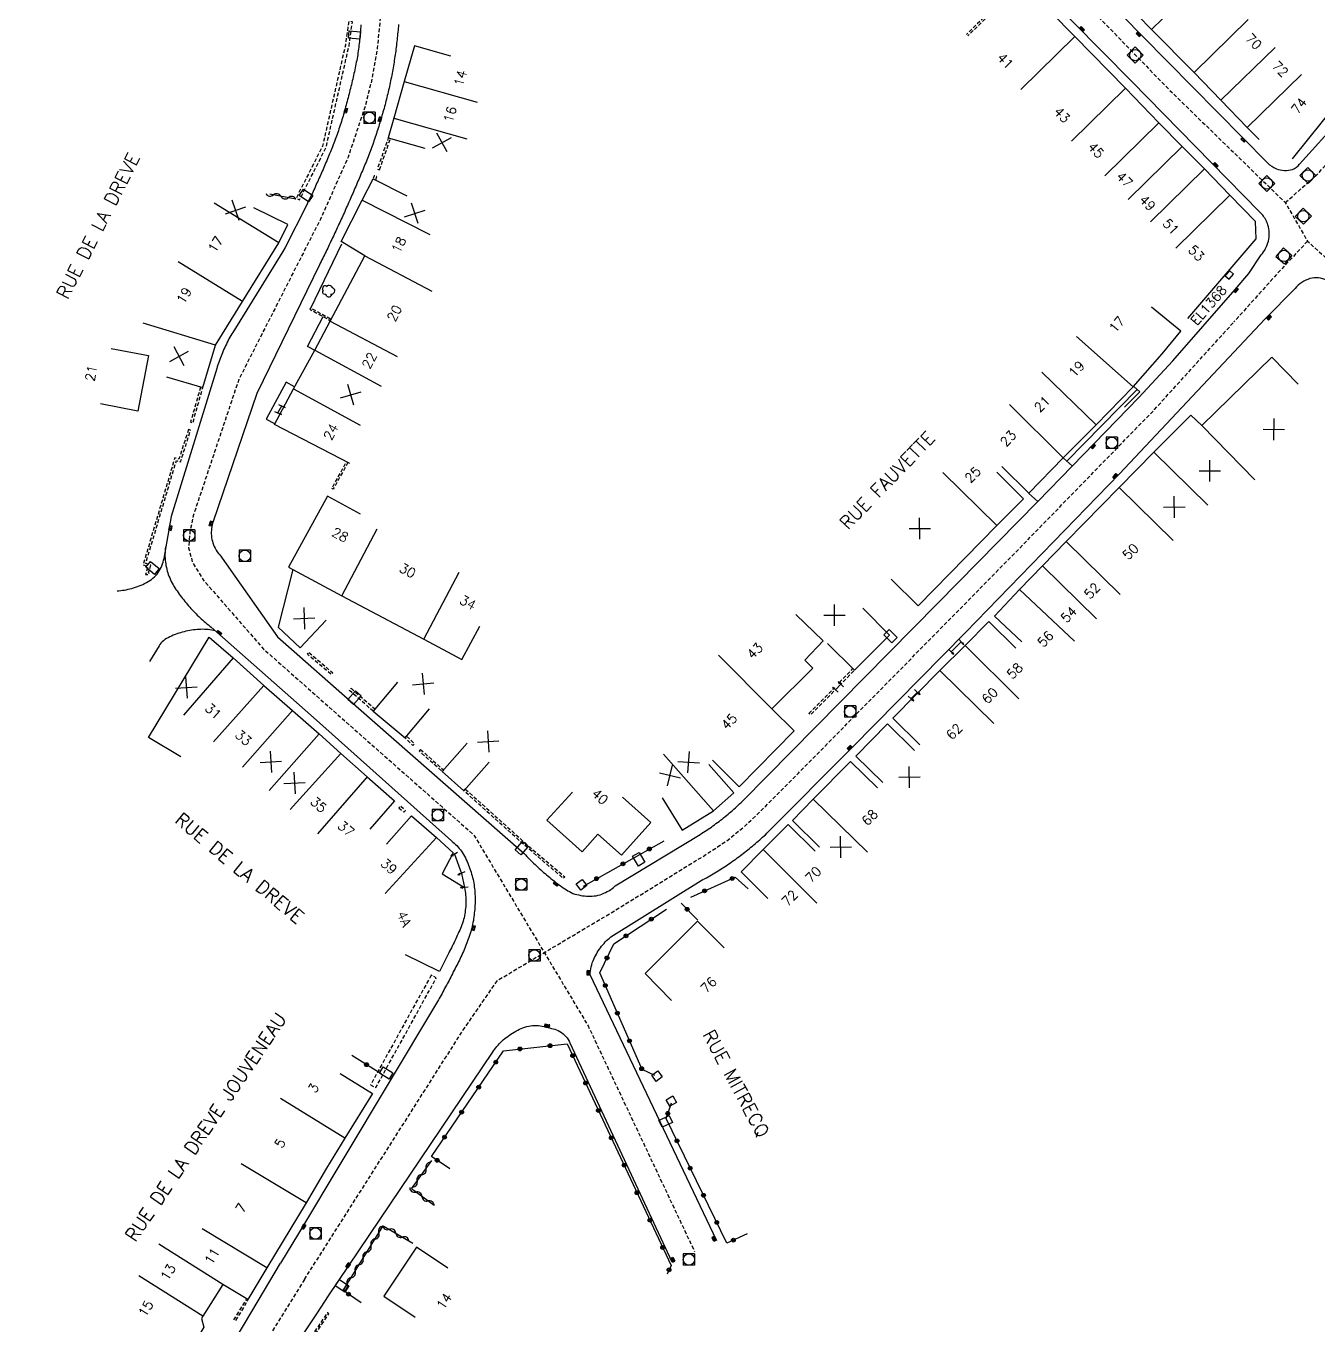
# Model space of a CAD drawing. Header units: millimetres. Extents: x 108000 to 119599, y 120002 to 124063.
# Drawn here: x 108158 to 108328.7, y 120496 to 120667.6 of the extents above; entities that cross this region are included whole.
import ezdxf
from ezdxf.enums import TextEntityAlignment as Align

# ---------------------------------------------------------------- set-up
doc = ezdxf.new("R2010")
doc.units = ezdxf.units.MM
doc.linetypes.add('DASHED', pattern=[0.75, 0.5, -0.25])
doc.layers.get('0').update_dxf_attribs({"linetype": 'CONTINUOUS'})
for name, color, linetype in [('W0001', 6, 'DASHED'), ('W0008', 7, 'CONTINUOUS'), ('W0017', 7, 'CONTINUOUS'), ('W0100', 7, 'CONTINUOUS'), ('W0105', 7, 'CONTINUOUS'), ('W0112', 1, 'DASHED'), ('W0300', 7, 'CONTINUOUS'), ('W0310', 3, 'CONTINUOUS'), ('W0322', 7, 'CONTINUOUS'), ('W0400', 7, 'CONTINUOUS'), ('W0420', 7, 'CONTINUOUS'), ('W0984', 7, 'CONTINUOUS'), ('W0989', 7, 'CONTINUOUS'), ('W0991', 7, 'CONTINUOUS'), ('W1102', 7, 'CONTINUOUS'), ('W1471', 7, 'CONTINUOUS')]:
    doc.layers.add(name, color=color, linetype=linetype)
doc.styles.get("Standard").update_dxf_attribs({"font": 'romans.shx', "width": 0.85})

# ---------------------------------------------------------------- blocks, each defined once
blk = doc.blocks.new('T420')
for p, q in [((0.75, 0.75), (-0.75, 0.75)), ((-0.75, 0.75), (-0.75, -0.75)), ((0.75, 0.75), (0.75, -0.75)), ((0.75, -0.75), (-0.75, -0.75))]:
    blk.add_line(p, q)
blk.add_ellipse((0, 0), major_axis=(-0.53, 0.53), ratio=1, start_param=3.926991, end_param=10.210176)
blk = doc.blocks.new('T400')
for p, q in [((-0.15, 0.3), (0.15, 0.3)), ((-0.15, -0.25), (-0.15, 0.3)), ((-0.15, 0.15), (0.15, 0.15)), ((-0.15, 0), (0.15, 0)), ((0.15, 0.3), (0.15, -0.25)), ((-0.15, -0.15), (0.15, -0.15)), ((-0.15, -0.25), (-0.15, -0.3)), ((-0.15, -0.3), (0.15, -0.3)), ((0.15, -0.3), (0.15, -0.25))]:
    blk.add_line(p, q)
blk = doc.blocks.new('T1471')
at = {"color": 0, "linetype": 'Continuous', "flags": 128}
blk.add_lwpolyline([(-0.75, -0.5), (-0.75, 0.5), (0.75, 0.5), (0.75, -0.5), (-0.75, -0.5)], dxfattribs=at)
blk = doc.blocks.new('t105o')
for p, q in [((-0.5, 0), (0.5, 0)), ((0.5, 0), (0.2, 0.1)), ((0.5, 0), (0.2, -0.1))]:
    blk.add_line(p, q)
blk = doc.blocks.new('T300')
for p, q in [((-0.8, 0.51), (-0.86, 0.34)), ((-0.86, 0.34), (-0.86, 0.17)), ((-0.86, 0.17), (-0.74, 0.06)), ((-0.69, 0.63), (-0.8, 0.51)), ((-0.8, -0.06), (-0.74, 0.06)), ((-0.74, 0.06), (-0.69, 0.11)), ((-0.57, 0.69), (-0.69, 0.63)), ((-0.46, 0.69), (-0.57, 0.69)), ((-0.29, 0.63), (-0.46, 0.69)), ((-0.29, 0.63), (-0.17, 0.74)), ((-0.23, 0.57), (-0.29, 0.63)), ((-0.17, 0.74), (-0.06, 0.8)), ((-0.06, 0.8), (0.06, 0.8)), ((0.06, 0.8), (0.23, 0.74)), ((0.23, 0.74), (0.34, 0.63)), ((0.34, 0.63), (0.4, 0.51)), ((0.46, 0.46), (0.34, 0.46)), ((0.4, 0.51), (0.4, 0.46)), ((0.57, 0.4), (0.46, 0.46)), ((0.57, 0.4), (0.69, 0.29)), ((0.69, 0.29), (0.74, 0.17)), ((0.74, 0.06), (0.69, -0.17)), ((0.74, 0.17), (0.74, 0.06)), ((-0.8, -0.17), (-0.8, -0.06)), ((-0.8, -0.23), (-0.8, -0.17)), ((-0.74, -0.34), (-0.8, -0.23)), ((-0.69, -0.4), (-0.74, -0.34)), ((-0.51, -0.46), (-0.69, -0.4)), ((-0.4, -0.46), (-0.51, -0.46)), ((-0.4, -0.46), (-0.34, -0.46)), ((-0.34, -0.46), (-0.34, -0.4)), ((-0.34, -0.51), (-0.34, -0.46)), ((-0.29, -0.63), (-0.34, -0.51)), ((-0.17, -0.74), (-0.29, -0.63)), ((-0.06, -0.8), (-0.17, -0.74)), ((0.06, -0.8), (-0.06, -0.8)), ((0.17, -0.74), (0.06, -0.8)), ((0.23, -0.69), (0.17, -0.74)), ((0.29, -0.46), (0.23, -0.46)), ((0.29, -0.63), (0.23, -0.69)), ((0.46, -0.4), (0.29, -0.46)), ((0.34, -0.51), (0.29, -0.63)), ((0.34, -0.51), (0.34, -0.46)), ((0.57, -0.34), (0.46, -0.4)), ((0.63, -0.29), (0.57, -0.34)), ((0.69, -0.17), (0.63, -0.29))]:
    blk.add_line(p, q)
blk = doc.blocks.new('t112o')
at = {"color": 0, "linetype": 'Continuous'}
for p, q in [((-0.5, 0.5), (0.5, 0.5)), ((-0.5, -0.5), (-0.5, 0.5)), ((0.5, 0.5), (0.5, -0.5)), ((0.5, -0.5), (-0.5, -0.5))]:
    blk.add_line(p, q, dxfattribs=at)
blk = doc.blocks.new('t310o')
at = {"color": 0, "linetype": 'Continuous'}
for centre, start, end in [((-0.5, 0.38), 216.8699, 323.1304), ((0.5, -0.37), 36.8699, 143.1303)]:
    blk.add_arc(centre, 0.625, start, end, dxfattribs=at)
blk = doc.blocks.new('t322o')
at = {"color": 0, "linetype": 'Continuous'}
for radius in [0.25, 0.15]:
    blk.add_circle((0, 0), radius, dxfattribs=at)
blk = doc.blocks.new('t991o')
at = {"color": 0, "linetype": 'Continuous'}
for p, q in [((-1, 1), (1, -1)), ((-1, -1), (1, 1))]:
    blk.add_line(p, q, dxfattribs=at)

msp = doc.modelspace()

# ---------------------------------------------------------------- linework, layer by layer
at = {"layer": 'W0001', "flags": 128}
for points in [[(108208.84, 120722.3), (108215.44, 120719.65), (108249.77, 120703.29), (108274.66, 120691.04), (108280.96, 120687.01), (108289.52, 120679.36), (108309.12, 120659.14), (108324.38, 120644.31), (108327.33, 120639.21), (108330.36, 120636.45)], [(108207.39, 120709.98), (108205.46, 120678.6), (108205.19, 120673.97), (108204.8, 120668.65), (108204.41, 120664.72), (108203.74, 120660.76), (108202.82, 120657.06), (108200.57, 120650.33), (108196.98, 120642.26), (108186.11, 120620.92), (108180.1, 120602.94), (108179.66, 120600.82), (108179.49, 120598.71), (108179.98, 120596.82), (108181.4, 120594.48), (108189.43, 120585.28), (108217.18, 120560.75), (108232.26, 120535.55), (108246.33, 120505.73)], [(108324.38, 120644.31), (108328.66, 120648.06), (108333.63, 120653.75)], [(108327.33, 120639.21), (108323.52, 120635.14), (108317.61, 120628.55)], [(108194.8, 120502.02), (108215.64, 120534.78), (108220.3, 120541.53), (108235.77, 120550.74), (108247.64, 120558.04), (108250.58, 120559.98), (108252.98, 120561.91), (108255.74, 120564.56), (108260.07, 120568.93), (108288.52, 120597.86), (108307.11, 120616.97), (108317.61, 120628.55)], [(108194.8, 120502.02), (108178.12, 120475.31), (108163.04, 120450.35), (108137.71, 120408.37), (108123.75, 120385.36), (108111.75, 120365.85), (108111.75, 120365.85), (108111.75, 120365.85)]]:
    msp.add_lwpolyline(points, dxfattribs=at)
at = {"layer": 'W0008', "flags": 128}
for points in [[(108133.66, 120759.96), (108147.29, 120756.01), (108167.95, 120750.95, -0.0361), (108172.44, 120749.5, -0.0312), (108176.53, 120747.53, -0.0247), (108179.47, 120745.69), (108199.07, 120732.04), (108205, 120728.16, 0.0318), (108211.31, 120724.66), (108246.91, 120707.39), (108264.6, 120698.85), (108271.32, 120695.64, -0.0166), (108276.5, 120693.02, -0.0392), (108283.05, 120688.62, -0.0319), (108287.81, 120684.35), (108305.51, 120666.28), (108322.05, 120649.55, 0.104), (108323.21, 120648.79, 0.1816), (108325.33, 120648.7, 0.135), (108326.28, 120649.37), (108331.66, 120655.4)], [(108319.57, 120634.93), (108321.21, 120637.39, 0.1205), (108322.15, 120639.23, 0.1304), (108322.08, 120641.36, 0.0969), (108321.4, 120642.64, 0.0234), (108320.98, 120643.11), (108304.06, 120660.34), (108288.61, 120676.05, 0.0084), (108285.77, 120678.93, 0.0366), (108279.03, 120684.23, 0.0244), (108272.68, 120688.36, 0.0018), (108267.19, 120691.29), (108263.25, 120693.48, 0.0148), (108251.61, 120699.31), (108214.76, 120717.09, 0.0717), (108213.37, 120717.63, 0.1399), (108212.07, 120717.46, 0.1798), (108210.72, 120716.18, 0.0883), (108210.38, 120714.56), (108209.74, 120709.17)], [(108331.53, 120632.68, 0.0887), (108329.86, 120634.05, 0.1746), (108327.64, 120634.27, 0.1326), (108325.67, 120632.98), (108321.74, 120628.97)]]:
    msp.add_lwpolyline(points, format="xyb", dxfattribs=at)
for points in [[(108202.25, 120667.79), (108202.23, 120667.54), (108202.21, 120667.29), (108202.19, 120667.05), (108202.17, 120666.8), (108202.15, 120666.56), (108202.13, 120666.31), (108202.11, 120666.06), (108202.08, 120665.82), (108202.06, 120665.57), (108202.03, 120665.33), (108202, 120665.08), (108201.97, 120664.84), (108201.94, 120664.59), (108201.9, 120664.35), (108201.87, 120664.1), (108201.83, 120663.85), (108201.79, 120663.6), (108201.74, 120663.35), (108201.7, 120663.1), (108201.65, 120662.85), (108201.6, 120662.6), (108201.55, 120662.36), (108201.5, 120662.11), (108201.45, 120661.86), (108201.4, 120661.61), (108201.34, 120661.37), (108201.29, 120661.12), (108201.23, 120660.87), (108201.17, 120660.62), (108201.11, 120660.38), (108201.05, 120660.13), (108201, 120659.89), (108200.93, 120659.64), (108200.87, 120659.39), (108200.81, 120659.15), (108200.75, 120658.9), (108200.69, 120658.66), (108200.63, 120658.41), (108200.56, 120658.17), (108200.5, 120657.92), (108200.44, 120657.68), (108200.37, 120657.43), (108200.31, 120657.19), (108200.24, 120656.95), (108200.17, 120656.7), (108200.1, 120656.46), (108200.03, 120656.22), (108199.96, 120655.97), (108199.89, 120655.73), (108199.82, 120655.49), (108199.75, 120655.25), (108199.67, 120655.01), (108199.6, 120654.77), (108199.52, 120654.53), (108199.44, 120654.28), (108199.36, 120654.05), (108199.28, 120653.81), (108199.2, 120653.57), (108199.11, 120653.33), (108199.03, 120653.1), (108198.94, 120652.86), (108198.86, 120652.63), (108198.77, 120652.4), (108198.68, 120652.16), (108198.59, 120651.93), (108198.5, 120651.7), (108198.4, 120651.46), (108198.31, 120651.23), (108198.22, 120651), (108198.12, 120650.77), (108198.03, 120650.54), (108197.93, 120650.31), (108197.84, 120650.08), (108197.74, 120649.85), (108197.64, 120649.62), (108197.54, 120649.39), (108197.44, 120649.16), (108197.35, 120648.93), (108197.25, 120648.7), (108197.15, 120648.47), (108197.05, 120648.24), (108196.95, 120648.02), (108196.85, 120647.79), (108196.76, 120647.57), (108196.66, 120647.35), (108196.56, 120647.12), (108196.45, 120646.9), (108196.35, 120646.68), (108196.25, 120646.46), (108196.15, 120646.23), (108196.04, 120646.01), (108195.94, 120645.79), (108195.84, 120645.57), (108195.73, 120645.35), (108195.62, 120645.13), (108195.52, 120644.91), (108195.41, 120644.69), (108195.3, 120644.47), (108195.19, 120644.25), (108195.09, 120644.03), (108192.25, 120638.36), (108191.94, 120637.86), (108185.34, 120627.16), (108185.21, 120626.95), (108185.08, 120626.73), (108184.95, 120626.51), (108184.82, 120626.29), (108184.7, 120626.07), (108184.59, 120625.85), (108184.48, 120625.62), (108184.37, 120625.39), (108184.26, 120625.17), (108184.16, 120624.94), (108184.06, 120624.71), (108183.97, 120624.48), (108183.87, 120624.25), (108183.78, 120624.02), (108183.69, 120623.79), (108183.61, 120623.56), (108183.52, 120623.33), (108183.44, 120623.09), (108183.36, 120622.86), (108183.28, 120622.62), (108183.21, 120622.38), (108177.18, 120602.85), (108176.47, 120598.82), (108176.43, 120598.57), (108176.4, 120598.32), (108176.38, 120598.07), (108176.37, 120597.82), (108176.37, 120597.57), (108176.38, 120597.32), (108176.4, 120597.07), (108176.43, 120596.82), (108176.46, 120596.58), (108176.5, 120596.34), (108176.55, 120596.1), (108176.6, 120595.86), (108176.66, 120595.63), (108176.73, 120595.39), (108176.81, 120595.16), (108176.89, 120594.93), (108176.99, 120594.71), (108177.09, 120594.48), (108177.2, 120594.26), (108177.31, 120594.04), (108177.43, 120593.82), (108177.56, 120593.61), (108177.69, 120593.4), (108177.82, 120593.19), (108177.96, 120592.99), (108178.1, 120592.78), (108178.24, 120592.58), (108178.39, 120592.39), (108178.54, 120592.19), (108178.69, 120591.99), (108178.84, 120591.8), (108179, 120591.61), (108179.16, 120591.42), (108179.31, 120591.23), (108179.47, 120591.04), (108179.63, 120590.86), (108179.8, 120590.68), (108179.96, 120590.5), (108180.13, 120590.32), (108180.3, 120590.14), (108180.47, 120589.97), (108180.64, 120589.8), (108180.82, 120589.63), (108181, 120589.46), (108181.17, 120589.3), (108181.35, 120589.13), (108181.54, 120588.97), (108181.72, 120588.81), (108181.91, 120588.65), (108182.1, 120588.5), (108182.29, 120588.34), (108182.48, 120588.19), (108196.37, 120575.91), (108214.21, 120559.97), (108214.4, 120559.82), (108214.58, 120559.67), (108214.76, 120559.51), (108214.93, 120559.34), (108215.09, 120559.16), (108215.25, 120558.98), (108215.4, 120558.8), (108215.54, 120558.6), (108215.69, 120558.39), (108215.82, 120558.17), (108215.95, 120557.94), (108216.07, 120557.71), (108216.18, 120557.48), (108216.28, 120557.25), (108216.38, 120557.01), (108216.48, 120556.77), (108216.57, 120556.53), (108216.65, 120556.29), (108216.73, 120556.06), (108216.81, 120555.83), (108216.88, 120555.59), (108216.95, 120555.36), (108217.02, 120555.12), (108217.07, 120554.88), (108217.13, 120554.64), (108217.17, 120554.4), (108217.21, 120554.15), (108217.24, 120553.91), (108217.27, 120553.66), (108217.29, 120553.41), (108217.31, 120553.16), (108217.32, 120552.91), (108217.33, 120552.66), (108217.33, 120552.41), (108217.34, 120552.16), (108217.33, 120551.91), (108217.33, 120551.66), (108217.32, 120551.41), (108217.3, 120551.17), (108217.29, 120550.92), (108217.26, 120550.67), (108217.24, 120550.42), (108217.21, 120550.17), (108217.18, 120549.93), (108217.15, 120549.68), (108217.11, 120549.43), (108217.06, 120549.18), (108217.01, 120548.93), (108216.96, 120548.68), (108216.9, 120548.44), (108216.83, 120548.19), (108216.76, 120547.95), (108216.68, 120547.71), (108216.6, 120547.46), (108216.52, 120547.22), (108216.44, 120546.99), (108216.35, 120546.75), (108216.26, 120546.51), (108216.17, 120546.27), (108216.08, 120546.04), (108215.98, 120545.81), (108215.89, 120545.57), (108215.79, 120545.34), (108215.68, 120545.12), (108215.58, 120544.89), (108215.47, 120544.66), (108215.37, 120544.44), (108215.26, 120544.21), (108215.15, 120543.99), (108215.04, 120543.76), (108214.92, 120543.54), (108214.81, 120543.31), (108214.69, 120543.09), (108214.58, 120542.87), (108214.46, 120542.65), (108214.35, 120542.42), (108214.24, 120542.2), (108214.12, 120541.98), (108214.01, 120541.76), (108213.9, 120541.54), (108213.78, 120541.32), (108213.67, 120541.1), (108213.55, 120540.89), (108213.44, 120540.67), (108213.32, 120540.45), (108213.2, 120540.24), (108213.08, 120540.02), (108212.97, 120539.81), (108212.85, 120539.59), (108212.73, 120539.38), (108212.61, 120539.16), (108212.49, 120538.95), (108212.36, 120538.74), (108212.24, 120538.52), (108212.12, 120538.31), (108211.99, 120538.1), (108193.99, 120508.11), (108191.62, 120504.19)], [(108207.23, 120667.83), (108207.21, 120667.58), (108207.18, 120667.33), (108207.16, 120667.08), (108207.14, 120666.83), (108207.11, 120666.59), (108207.08, 120666.34), (108207.06, 120666.09), (108207.03, 120665.84), (108207, 120665.59), (108206.97, 120665.34), (108206.94, 120665.09), (108206.91, 120664.84), (108206.88, 120664.59), (108206.85, 120664.34), (108206.81, 120664.1), (108206.78, 120663.85), (108206.74, 120663.6), (108206.71, 120663.35), (108206.67, 120663.1), (108206.63, 120662.86), (108206.59, 120662.61), (108206.55, 120662.36), (108206.51, 120662.11), (108206.46, 120661.87), (108206.42, 120661.62), (108206.38, 120661.37), (108206.33, 120661.13), (108206.28, 120660.88), (108206.23, 120660.64), (108206.18, 120660.39), (108206.13, 120660.15), (108206.08, 120659.91), (108206.03, 120659.66), (108205.97, 120659.42), (108205.92, 120659.18), (108205.86, 120658.93), (108205.8, 120658.69), (108205.74, 120658.45), (108205.68, 120658.21), (108205.62, 120657.97), (108205.56, 120657.73), (108205.5, 120657.48), (108205.44, 120657.24), (108205.37, 120657), (108205.31, 120656.76), (108205.24, 120656.52), (108205.17, 120656.28), (108205.11, 120656.04), (108205.04, 120655.8), (108204.97, 120655.57), (108204.9, 120655.33), (108204.82, 120655.09), (108204.75, 120654.85), (108204.68, 120654.61), (108204.61, 120654.37), (108204.53, 120654.14), (108204.46, 120653.9), (108204.38, 120653.66), (108204.3, 120653.42), (108204.22, 120653.19), (108204.15, 120652.95), (108204.07, 120652.71), (108203.98, 120652.47), (108203.9, 120652.24), (108203.82, 120652), (108203.73, 120651.77), (108203.65, 120651.53), (108203.56, 120651.3), (108203.47, 120651.06), (108203.38, 120650.83), (108203.29, 120650.6), (108203.2, 120650.36), (108203.11, 120650.13), (108203.02, 120649.9), (108202.93, 120649.66), (108202.83, 120649.43), (108202.74, 120649.2), (108202.64, 120648.97), (108202.55, 120648.74), (108202.45, 120648.51), (108202.35, 120648.28), (108202.26, 120648.05), (108202.16, 120647.82), (108202.06, 120647.59), (108201.96, 120647.36), (108201.86, 120647.13), (108201.76, 120646.9), (108201.67, 120646.67), (108201.57, 120646.44), (108201.47, 120646.21), (108201.37, 120645.98), (108201.27, 120645.75), (108201.17, 120645.52), (108201.07, 120645.29), (108200.97, 120645.06), (108200.87, 120644.83), (108200.77, 120644.61), (108200.67, 120644.38), (108200.57, 120644.15), (108200.47, 120643.93), (108200.37, 120643.7), (108200.27, 120643.47), (108200.17, 120643.25), (108200.07, 120643.02), (108199.97, 120642.8), (108199.87, 120642.57), (108199.76, 120642.34), (108199.66, 120642.12), (108199.56, 120641.89), (108199.45, 120641.67), (108199.35, 120641.44), (108199.25, 120641.22), (108199.14, 120640.99), (108199.04, 120640.77), (108198.93, 120640.54), (108198.83, 120640.32), (108198.72, 120640.09), (108198.62, 120639.87), (108198.51, 120639.65), (108198.41, 120639.42), (108198.3, 120639.2), (108198.19, 120638.98), (108198.08, 120638.75), (108197.98, 120638.53), (108197.87, 120638.31), (108197.76, 120638.08), (108197.65, 120637.86), (108197.54, 120637.64), (108197.43, 120637.41), (108197.32, 120637.19), (108197.22, 120636.97), (108197.11, 120636.75), (108196.99, 120636.53), (108196.88, 120636.3), (108196.77, 120636.08), (108188.52, 120619.08), (108182.73, 120602.16), (108182.66, 120601.94), (108182.6, 120601.71), (108182.55, 120601.48), (108182.52, 120601.25), (108182.5, 120601.01), (108182.49, 120600.78), (108182.49, 120600.54), (108182.5, 120600.29), (108182.53, 120600.05), (108182.57, 120599.81), (108182.63, 120599.58), (108182.69, 120599.34), (108182.77, 120599.11), (108182.86, 120598.89), (108182.98, 120598.64), (108183.11, 120598.4), (108183.26, 120598.17), (108183.42, 120597.96), (108183.6, 120597.75), (108191.23, 120586.92), (108201.94, 120577.51), (108215.93, 120565.23), (108223.83, 120558.29), (108224, 120558.11), (108224.18, 120557.92), (108224.36, 120557.74), (108224.54, 120557.56), (108224.72, 120557.38), (108224.9, 120557.2), (108225.08, 120557.02), (108225.26, 120556.84), (108225.45, 120556.67), (108225.64, 120556.5), (108225.82, 120556.32), (108226.01, 120556.15), (108226.2, 120555.98), (108226.39, 120555.81), (108226.59, 120555.65), (108226.78, 120555.48), (108226.98, 120555.32), (108227.17, 120555.16), (108227.37, 120554.99), (108227.57, 120554.83), (108227.77, 120554.68), (108227.97, 120554.52), (108228.17, 120554.36), (108228.37, 120554.21), (108228.57, 120554.07), (108228.78, 120553.92), (108228.98, 120553.78), (108229.19, 120553.64), (108229.4, 120553.51), (108229.61, 120553.38), (108229.83, 120553.26), (108230.05, 120553.14), (108230.27, 120553.02), (108230.54, 120552.93), (108230.79, 120552.87), (108231.04, 120552.82), (108231.3, 120552.77), (108231.55, 120552.73), (108231.81, 120552.7), (108232.06, 120552.67), (108232.32, 120552.65), (108232.58, 120552.65), (108232.83, 120552.66), (108233.09, 120552.69), (108233.35, 120552.73), (108233.61, 120552.79), (108233.86, 120552.86), (108234.1, 120552.94), (108234.34, 120553.04), (108234.57, 120553.14), (108234.79, 120553.26), (108235.01, 120553.38), (108235.23, 120553.52), (108235.44, 120553.67), (108235.64, 120553.83), (108235.84, 120554.01), (108247.09, 120560.83), (108247.3, 120560.97), (108247.52, 120561.1), (108247.73, 120561.24), (108247.94, 120561.38), (108248.15, 120561.52), (108248.35, 120561.66), (108248.56, 120561.8), (108248.76, 120561.95), (108248.97, 120562.1), (108249.17, 120562.25), (108249.37, 120562.4), (108249.57, 120562.55), (108249.77, 120562.7), (108249.97, 120562.86), (108250.17, 120563.02), (108250.37, 120563.18), (108250.57, 120563.34), (108250.76, 120563.5), (108250.96, 120563.67), (108251.15, 120563.83), (108251.35, 120564), (108251.54, 120564.17), (108251.73, 120564.34), (108251.92, 120564.51), (108252.1, 120564.68), (108252.29, 120564.85), (108252.48, 120565.03), (108252.66, 120565.2), (108278.46, 120591.39), (108291.69, 120604.82), (108296.25, 120609.49), (108305.05, 120618.55), (108309.54, 120623.38), (108317.75, 120632.82), (108319.57, 120634.93)], [(108249.3, 120507.13), (108232.54, 120542.29), (108232.56, 120542.56), (108232.59, 120542.82), (108232.63, 120543.08), (108232.69, 120543.34), (108232.75, 120543.6), (108232.83, 120543.85), (108232.92, 120544.1), (108233.02, 120544.35), (108233.12, 120544.58), (108233.24, 120544.8), (108233.36, 120545.02), (108233.49, 120545.23), (108233.62, 120545.44), (108233.76, 120545.64), (108233.91, 120545.84), (108234.06, 120546.04), (108234.22, 120546.23), (108234.38, 120546.43), (108234.54, 120546.61), (108234.71, 120546.79), (108234.9, 120546.96), (108235.08, 120547.12), (108235.28, 120547.27), (108247.22, 120554.73), (108247.45, 120554.85), (108247.67, 120554.97), (108247.9, 120555.1), (108248.12, 120555.22), (108248.34, 120555.34), (108248.57, 120555.47), (108248.79, 120555.6), (108249.01, 120555.73), (108249.22, 120555.86), (108249.44, 120556), (108249.66, 120556.13), (108249.87, 120556.27), (108250.09, 120556.41), (108250.3, 120556.55), (108250.52, 120556.69), (108250.73, 120556.83), (108250.94, 120556.97), (108251.15, 120557.12), (108251.36, 120557.27), (108251.57, 120557.41), (108251.77, 120557.56), (108251.98, 120557.71), (108252.18, 120557.87), (108252.39, 120558.02), (108252.59, 120558.17), (108252.79, 120558.33), (108252.99, 120558.48), (108253.19, 120558.64), (108253.39, 120558.8), (108253.59, 120558.96), (108253.79, 120559.12), (108253.99, 120559.28), (108254.18, 120559.45), (108254.38, 120559.61), (108254.57, 120559.78), (108254.76, 120559.94), (108254.95, 120560.11), (108255.14, 120560.28), (108255.33, 120560.45), (108255.52, 120560.62), (108255.71, 120560.79), (108255.9, 120560.97), (108267.17, 120572.32), (108282.12, 120587.52), (108302.48, 120608.47), (108321.74, 120628.97)], [(108170.04, 120593), (108170.28, 120593.02), (108170.53, 120593.05), (108170.77, 120593.08), (108171.01, 120593.12), (108171.25, 120593.16), (108171.49, 120593.21), (108171.73, 120593.27), (108171.97, 120593.33), (108172.22, 120593.41), (108172.47, 120593.48), (108172.72, 120593.57), (108172.96, 120593.66), (108173.21, 120593.76), (108173.45, 120593.86), (108173.68, 120593.98), (108173.91, 120594.1), (108174.14, 120594.23), (108174.36, 120594.37), (108174.57, 120594.52), (108174.78, 120594.68), (108174.97, 120594.85), (108175.16, 120595.04), (108175.33, 120595.23), (108175.48, 120595.43), (108175.62, 120595.64), (108175.74, 120595.87), (108175.85, 120596.1), (108175.94, 120596.33), (108176.03, 120596.57), (108176.11, 120596.81), (108176.18, 120597.06), (108176.25, 120597.3), (108176.3, 120597.55), (108176.35, 120597.8), (108176.39, 120598.05), (108176.42, 120598.3), (108176.45, 120598.55), (108176.47, 120598.81)], [(108183, 120587.71), (108182.77, 120587.77), (108182.54, 120587.82), (108182.31, 120587.86), (108182.07, 120587.89), (108181.84, 120587.91), (108181.6, 120587.92), (108181.36, 120587.93), (108181.11, 120587.92), (108180.86, 120587.91), (108180.61, 120587.89), (108180.37, 120587.87), (108180.12, 120587.84), (108179.87, 120587.81), (108179.63, 120587.77), (108179.39, 120587.72), (108179.14, 120587.67), (108178.9, 120587.61), (108178.66, 120587.55), (108178.42, 120587.48), (108178.18, 120587.4), (108177.94, 120587.32), (108177.71, 120587.24), (108177.47, 120587.14), (108177.24, 120587.04), (108177.02, 120586.94), (108176.79, 120586.82), (108176.58, 120586.69), (108176.36, 120586.56), (108176.16, 120586.41), (108175.99, 120586.27), (108175.83, 120586.11), (108175.7, 120585.94), (108175.58, 120585.75), (108174.32, 120583.69)], [(108197.98, 120499.86), (108219.62, 120532), (108219.76, 120532.21), (108219.91, 120532.41), (108220.06, 120532.61), (108220.21, 120532.8), (108220.37, 120532.99), (108220.54, 120533.17), (108220.71, 120533.34), (108220.89, 120533.51), (108221.07, 120533.68), (108221.26, 120533.84), (108221.45, 120533.99), (108221.65, 120534.14), (108221.87, 120534.29), (108222.08, 120534.44), (108222.3, 120534.58), (108222.52, 120534.71), (108222.74, 120534.84), (108222.97, 120534.96), (108223.2, 120535.08), (108223.43, 120535.18), (108223.67, 120535.28), (108223.92, 120535.36), (108224.16, 120535.44), (108224.42, 120535.5), (108224.68, 120535.55), (108224.93, 120535.58), (108225.19, 120535.59), (108225.44, 120535.58), (108225.7, 120535.56), (108225.95, 120535.52), (108226.2, 120535.48), (108226.44, 120535.43), (108226.69, 120535.37), (108226.94, 120535.31), (108227.18, 120535.26), (108227.42, 120535.2), (108227.65, 120535.14), (108227.88, 120535.07), (108228.11, 120534.99), (108228.33, 120534.9), (108228.55, 120534.78), (108228.76, 120534.65), (108228.97, 120534.49), (108229.16, 120534.32), (108229.33, 120534.14), (108229.49, 120533.94), (108229.63, 120533.73), (108229.76, 120533.51), (108229.87, 120533.28), (108243.35, 120504.33)], [(108109.19, 120367.38), (108120.56, 120386.06), (108132.14, 120405.13), (108141.63, 120420.91), (108153.49, 120440.67), (108162.95, 120456.3), (108172.97, 120472.91), (108179.48, 120483.84), (108183.82, 120491.04), (108188.7, 120499.19), (108191.62, 120504.19)], [(108186.78, 120483), (108196.51, 120497.6), (108197.98, 120499.86)]]:
    msp.add_lwpolyline(points, dxfattribs=at)
at = {"layer": 'W0017', "flags": 128}
for points in [[(108195.62, 120630.36), (108199.74, 120638.85)], [(108196.12, 120624.83), (108195.21, 120625.29), (108197.28, 120629.25)], [(108193.5, 120619.95), (108192.36, 120620.57), (108189.74, 120615.68), (108190.85, 120615.1)], [(108303.14, 120617.26), (108305.17, 120619.3), (108304.41, 120619.95)], [(108295.52, 120610.14), (108304.79, 120619.56)], [(108295.07, 120610.53), (108296.26, 120609.49)], [(108291.69, 120604.81), (108290.51, 120605.89)]]:
    msp.add_lwpolyline(points, dxfattribs=at)
at = {"layer": 'W0100', "flags": 128}
for points in [[(108289.76, 120697.43), (108286.15, 120693.97), (108291.22, 120688.67), (108288.46, 120685.87), (108293.65, 120680.56), (108298.92, 120675.16), (108303.11, 120670.9), (108306.72, 120667.19), (108312.33, 120661.5), (108315.89, 120657.83), (108319.37, 120654.25), (108320.93, 120652.66)], [(108311.52, 120628.98), (108320.54, 120639.54), (108320.43, 120641.82), (108317.06, 120645.29), (108313.7, 120648.77), (108310.75, 120651.74), (108307.7, 120654.87), (108303.27, 120659.45), (108296.59, 120666.27), (108290.28, 120672.7), (108286.71, 120669.2)], [(108214.15, 120663.67), (108209.34, 120665.04), (108207.99, 120660.3), (108206.61, 120655.46), (108205.87, 120652.86), (108210.68, 120651.49)], [(108200.8, 120609.84), (108190.86, 120614.99), (108193.37, 120619.68), (108196.16, 120624.81), (108198.2, 120628.65), (108202.78, 120637.28), (108199.64, 120639.18), (108202.43, 120644.65), (108203.86, 120647.46), (108208.32, 120645.2)], [(108176.57, 120621.3), (108181.36, 120619.86), (108183.05, 120625.47), (108186.61, 120631.24), (108191.39, 120638.99), (108192.59, 120641.41), (108188.11, 120643.62)], [(108286.92, 120609.43), (108290.49, 120605.93), (108295.05, 120610.58), (108299.39, 120614.93), (108304.27, 120619.98), (108308.14, 120624.33), (108310.58, 120627.3), (108306.72, 120630.48)], [(108169.27, 120625.05), (108174.18, 120624.1), (108172.76, 120616.76), (108167.85, 120617.72)], [(108289.59, 120586.26), (108285.95, 120589.68), (108289.25, 120593.2), (108292.29, 120596.32), (108295.44, 120599.52), (108302.45, 120606.66), (108307.02, 120611.32), (108311.89, 120616.24), (108313.37, 120614.85), (108322.61, 120623.87), (108326.11, 120620.3)], [(108191.3, 120616.52), (108191.8, 120617.44)], [(108272.33, 120594.55), (108275.9, 120591.05), (108286.28, 120601.65), (108289.8, 120605.17), (108286.27, 120608.7)], [(108202.21, 120603.12), (108197.82, 120605.52), (108192.68, 120596.13), (108193.25, 120595.81), (108199.74, 120592.35), (108210.55, 120586.64), (108215.61, 120583.93), (108217.97, 120588.33)], [(108193.25, 120595.81), (108191.32, 120588.19), (108194.25, 120585.47), (108197.65, 120589.13)], [(108263.92, 120586.05), (108267.46, 120582.52), (108272.09, 120587.17), (108268.55, 120590.7)], [(108248.69, 120570.64), (108252.25, 120567.13), (108259.51, 120574.49), (108256.53, 120577.4), (108261.97, 120582.81), (108260.9, 120583.87), (108263.34, 120586.42), (108259.73, 120589.88)], [(108276.11, 120572.67), (108272.55, 120576.18), (108278.75, 120582.48), (108282.09, 120585.78), (108285.24, 120588.96), (108288.79, 120585.44)], [(108178.45, 120571.06), (108174.17, 120573.65), (108182.19, 120586.89), (108185.36, 120584.14), (108189.44, 120580.51), (108193.23, 120577.2), (108196.74, 120574.11), (108199.59, 120571.53), (108203.07, 120568.43), (108206.7, 120565.28), (108203.42, 120561.5)], [(108281.58, 120586.25), (108280.25, 120584.96)], [(108207.08, 120580.95), (108203.88, 120577.11), (108208.1, 120573.59), (108211.3, 120577.43)], [(108264.94, 120579.95), (108265.67, 120580.67)], [(108275.78, 120579.62), (108274.94, 120578.77)], [(108271.21, 120567.68), (108267.64, 120571.18), (108271.81, 120575.43), (108275.38, 120571.93)], [(108216.3, 120572.88), (108213, 120569.13), (108215.87, 120566.6), (108219.18, 120570.35)], [(108262.84, 120559.16), (108259.27, 120562.66), (108262.03, 120565.47), (108266.94, 120570.47), (108270.51, 120566.97)], [(108242.06, 120565.64), (108244.68, 120561.38), (108248.82, 120563.93), (108251.53, 120566.3), (108248.23, 120570.06)], [(108230.19, 120566.41), (108226.84, 120562.69), (108231.47, 120558.53), (108233.55, 120560.87), (108236.69, 120558.08), (108240.55, 120562.41), (108236.81, 120565.73)], [(108205.63, 120559.55), (108208.94, 120563.3), (108212.24, 120560.4), (108214.43, 120558.39), (108213.01, 120555.63), (108215.92, 120553.81), (108215.98, 120553.56), (108216.02, 120553.3), (108216.06, 120553.05), (108216.09, 120552.8), (108216.11, 120552.54), (108216.12, 120552.29), (108216.13, 120552.03), (108216.12, 120551.78), (108216.12, 120551.54), (108216.1, 120551.29), (108216.08, 120551.04), (108216.05, 120550.8), (108216.02, 120550.55), (108215.98, 120550.31), (108215.94, 120550.06), (108215.89, 120549.82), (108215.83, 120549.58), (108215.76, 120549.34), (108215.68, 120549.1), (108215.6, 120548.86), (108215.51, 120548.63), (108215.41, 120548.4), (108215.31, 120548.17), (108215.2, 120547.94), (108215.1, 120547.71), (108214.99, 120547.48), (108214.89, 120547.24), (108214.78, 120547.01), (108214.67, 120546.78), (108214.56, 120546.54), (108214.45, 120546.31), (108214.33, 120546.08), (108214.21, 120545.85), (108214.09, 120545.62), (108213.97, 120545.4), (108213.85, 120545.17), (108212.63, 120542.69), (108208.14, 120544.91)], [(108256.04, 120552.35), (108252.49, 120555.87), (108255.4, 120558.81), (108258.72, 120562.13), (108262.26, 120558.6)], [(108214.6, 120558.21), (108215.54, 120555.68), (108215.92, 120553.83)], [(108243.31, 120538.9), (108239.79, 120542.45), (108246.74, 120549.37), (108250.26, 120545.82)], [(108199.51, 120529.23), (108203.77, 120526.61), (108200.13, 120520.7), (108197.73, 120516.72), (108195.01, 120512.15), (108189.84, 120503.56), (108187.31, 120499.38), (108184.03, 120501.36)], [(108213.75, 120503.49), (108209.59, 120506.27), (108205.27, 120499.81), (108209.42, 120497.03)], [(108184.03, 120501.36), (108181.38, 120497.16), (108181.21, 120496.86), (108181.49, 120495.72), (108180.67, 120494.31), (108179.52, 120494.07), (108178.31, 120492.01), (108174, 120494.55)]]:
    msp.add_lwpolyline(points, dxfattribs=at)
at = {"layer": 'W0100'}
msp.add_lwpolyline([(108331.58, 120665.84), (108335.46, 120662.68), (108331.22, 120657.48), (108325.3, 120650.09)], dxfattribs=at)
at = {"layer": 'W0100', "flags": 128}
msp.add_lwpolyline([(108316.44, 120634.65), (108316.97, 120634.21), (108317.56, 120634.84), (108317.04, 120635.28)], close=True, dxfattribs=at)
at = {"layer": 'W0112'}
for p, q in [((108289.4, 120673.51), (108282.26, 120666.51)), ((108289.57, 120673.33), (108282.43, 120666.33))]:
    msp.add_line(p, q, dxfattribs=at)
at = {"layer": 'W0112', "flags": 128}
for points in [[(108200.64, 120668.26), (108200.2, 120665.13), (108197.18, 120651.75), (108193.7, 120644.9), (108194.14, 120644.68), (108197.65, 120651.58), (108200.69, 120665.04), (108201.13, 120668.2)], [(108204.71, 120648.65), (108206.15, 120652.75), (108205.87, 120652.85), (108204.42, 120648.75)], [(108204.23, 120647.32), (108204.37, 120647.74), (108203.99, 120647.86), (108203.85, 120647.45)], [(108198.25, 120628.91), (108195.6, 120630.37), (108195.51, 120630.21), (108198.16, 120628.75)], [(108181.07, 120619.94), (108179.75, 120615.29), (108180.04, 120615.2), (108181.36, 120619.86)], [(108179.48, 120614.35), (108178.22, 120610.42), (108177.67, 120610.59), (108173.47, 120596.44), (108174.11, 120596.2), (108173.81, 120595.18), (108173.94, 120595.15), (108174.23, 120595.2), (108174.26, 120595.37), (108174.18, 120595.39), (108174.48, 120596.38), (108173.83, 120596.62), (108177.87, 120610.22), (108178.42, 120610.05), (108179.76, 120614.26)], [(108200.54, 120609.96), (108198.58, 120606.43), (108198.41, 120606.52), (108200.37, 120610.05)], [(108195.38, 120584.87), (108198.53, 120582.17), (108198.34, 120581.95), (108195.18, 120584.64)], [(108265.46, 120580.87), (108267.25, 120582.73), (108267.46, 120582.52), (108265.67, 120580.67)], [(108200.96, 120580.13), (108204.12, 120577.39), (108203.88, 120577.11), (108200.73, 120579.86)], [(108261.45, 120576.8), (108264.76, 120580.13), (108264.94, 120579.94), (108261.63, 120576.62)], [(108208.3, 120573.81), (108209.34, 120572.81), (108209.13, 120572.59), (108208.1, 120573.59)], [(108210.12, 120572.06), (108213.17, 120569.34), (108212.99, 120569.14), (108209.94, 120571.85)], [(108216.05, 120566.81), (108224.08, 120559.58), (108229.19, 120555.23), (108229.01, 120555.01), (108223.9, 120559.37), (108215.86, 120566.6)], [(108207.25, 120564.34), (108207.94, 120563.76), (108208.13, 120563.99), (108207.45, 120564.57)], [(108211.54, 120542.23), (108203.54, 120527.75), (108204.22, 120527.37), (108212.22, 120541.86)], [(108185.48, 120496.67), (108187.12, 120499.37), (108187.31, 120499.26), (108185.66, 120496.56)], [(108196.62, 120486.8), (108192.61, 120489.49), (108198.03, 120497.47), (108197.82, 120497.61), (108192.26, 120489.42), (108196.49, 120486.6)]]:
    msp.add_lwpolyline(points, close=True, dxfattribs=at)
at = {"layer": 'W0310', "flags": 128}
for points in [[(108193.64, 120644.77), (108190.2, 120645.43)], [(108211.93, 120511.8), (108208.94, 120513.99), (108211.62, 120517.75)], [(108199.91, 120500.55), (108205.21, 120509.11), (108209.1, 120506.82)]]:
    msp.add_lwpolyline(points, dxfattribs=at)
at = {"layer": 'W0322', "flags": 128}
for points in [[(108231.65, 120554), (108242.32, 120559.99)], [(108245.84, 120552.54), (108251.72, 120555.18), (108253.4, 120553.64)], [(108246.75, 120549.49), (108244.55, 120551.76)], [(108241.09, 120528.96), (108239.4, 120529.74), (108233.81, 120542.53), (108235.66, 120546.35), (108242.62, 120550.93)], [(108213.99, 120516.64), (108211.57, 120518.28), (108221.1, 120532.24), (108229.51, 120533.15), (108243.24, 120503.85), (108242.7, 120502.71)], [(108204.92, 120529.18), (108201.07, 120531.63)], [(108253.28, 120508.06), (108250.61, 120506.8), (108242.57, 120523.27), (108243.3, 120525.37)], [(108202.28, 120498.94), (108199.92, 120500.54)]]:
    msp.add_lwpolyline(points, dxfattribs=at)
at = {"layer": 'W1102'}
for p, q in [((108313.87, 120674.18), (108306.72, 120667.19)), ((108319.48, 120668.49), (108312.33, 120661.5)), ((108289.44, 120659.27), (108296.59, 120666.27)), ((108323.04, 120664.82), (108315.89, 120657.83)), ((108326.52, 120661.24), (108319.37, 120654.25)), ((108296.13, 120652.44), (108303.27, 120659.45)), ((108300.56, 120647.86), (108307.7, 120654.87)), ((108303.61, 120644.74), (108310.75, 120651.74)), ((108306.56, 120641.77), (108313.7, 120648.77)), ((108309.92, 120638.29), (108317.06, 120645.29))]:
    msp.add_line(p, q, dxfattribs=at)
at = {"layer": 'W1102', "flags": 128}
for points in [[(108207.99, 120660.3), (108217.61, 120657.57)], [(108206.61, 120655.46), (108216.23, 120652.73)], [(108191.39, 120638.99), (108182.88, 120644.24)], [(108202.43, 120644.65), (108211.34, 120640.1)], [(108202.78, 120637.28), (108211.62, 120632.59)], [(108186.61, 120631.24), (108178.1, 120636.49)], [(108198.2, 120628.65), (108207.03, 120623.96)], [(108183.05, 120625.47), (108173.47, 120628.36)], [(108304.27, 120619.98), (108296.8, 120626.62)], [(108196.16, 120624.81), (108204.95, 120620.04)], [(108299.39, 120614.93), (108292.2, 120621.89)], [(108193.37, 120619.68), (108202.16, 120614.91)], [(108295.05, 120610.58), (108287.97, 120617.65)], [(108313.37, 120614.85), (108320.35, 120607.69)], [(108307.02, 120611.32), (108314.16, 120604.31)], [(108286.28, 120601.65), (108279.14, 120608.65)], [(108302.45, 120606.66), (108309.58, 120599.65)], [(108199.74, 120592.35), (108204.41, 120601.19)], [(108295.44, 120599.52), (108302.57, 120592.52)], [(108292.29, 120596.32), (108299.43, 120589.31)], [(108210.55, 120586.64), (108215.22, 120595.48)], [(108289.25, 120593.2), (108296.54, 120586.35)], [(108282.09, 120585.78), (108289.19, 120578.74)], [(108185.36, 120584.14), (108178.81, 120576.59)], [(108256.53, 120577.4), (108249.48, 120584.49)], [(108278.75, 120582.48), (108285.88, 120575.46)], [(108189.44, 120580.51), (108182.79, 120573.05)], [(108193.23, 120577.2), (108186.61, 120569.7)], [(108196.74, 120574.11), (108190.12, 120566.61)], [(108199.59, 120571.53), (108192.9, 120564.1)], [(108248.82, 120563.93), (108242.22, 120571.44)], [(108203.07, 120568.43), (108196.51, 120560.88)], [(108262.03, 120565.47), (108269.17, 120558.47)], [(108212.24, 120560.4), (108205.48, 120553.03)], [(108255.4, 120558.81), (108262.48, 120551.75)], [(108200.13, 120520.7), (108191.62, 120525.93)], [(108195.01, 120512.15), (108186.44, 120517.31)], [(108189.84, 120503.56), (108181.27, 120508.71)], [(108184.03, 120501.36), (108175.57, 120506.69)], [(108181.38, 120497.16), (108172.92, 120502.5)]]:
    msp.add_lwpolyline(points, dxfattribs=at)

# ---------------------------------------------------------------- block references
at = {"layer": 'W0105'}
for p, rotation in [((108191.3, 120616.52), 335.7581579212416), ((108191.8, 120617.44), 334.9471827119906), ((108281.58, 120586.25), 314.0093829327677), ((108280.25, 120584.96), 316.4759019316093), ((108265.67, 120580.67), 134.8442311306219), ((108264.94, 120579.95), 137.4697217767848), ((108274.94, 120578.77), 320.5315888216471), ((108275.78, 120579.62), 316.5564907165333), ((108214.6, 120558.21), 208.8232980201284), ((108215.54, 120555.68), 201.5423463015676), ((108215.92, 120553.83), 182.2140539672467)]:
    msp.add_blockref('t105o', p, dxfattribs=dict(at, rotation=rotation))
at = {"layer": 'W0112'}
for p, rotation in [((108231.4, 120554.17), 216.3136202443959), ((108241.38, 120528.89), 306.7179377004986), ((108243.27, 120525.58), 119.7495402635287)]:
    msp.add_blockref('t112o', p, dxfattribs=dict(at, rotation=rotation))
at = {"layer": 'W0300'}
msp.add_blockref('T300', (108198.02, 120632.62), dxfattribs=at)
at = {"layer": 'W0310'}
for p, rotation in [((108190.7, 120645.33), 169.2717478375413), ((108192.66, 120644.96), 169.2717478375413), ((108210.86, 120516.67), 54.52917471168789), ((108209.69, 120515.04), 54.52917471168789), ((108209.51, 120513.57), 143.7745683727893), ((108211.13, 120512.39), 143.7745683727893), ((108204.64, 120508.2), 58.25685554274411), ((108206.01, 120508.64), 329.5793635378588), ((108207.73, 120507.62), 329.5793635378588), ((108203.59, 120506.5), 58.25685554274411), ((108202.54, 120504.8), 58.25685554274411), ((108201.49, 120503.1), 58.25685554274411), ((108200.44, 120501.4), 58.25685554274411)]:
    msp.add_blockref('t310o', p, dxfattribs=dict(at, rotation=rotation))
at = {"layer": 'W0322'}
for p, rotation in [((108240.37, 120558.9), 29.31320976842378), ((108236.88, 120556.94), 29.31320976842378), ((108233.39, 120554.98), 29.31320976842378), ((108251.31, 120555), 24.17709434170239), ((108247.67, 120553.36), 24.17709434170239), ((108245.36, 120550.93), 134.0397755105793), ((108240.62, 120549.62), 33.32493858199378), ((108237.28, 120547.42), 33.32493858199378), ((108234.76, 120544.5), 64.18480767752885), ((108234.54, 120540.87), 113.6343584875788), ((108236.14, 120537.2), 113.6343584875788), ((108223.27, 120532.48), 6.176425378998412), ((108227.24, 120532.91), 6.176425378998412), ((108237.74, 120533.54), 113.6343584875788), ((108220.07, 120530.74), 55.68205450957275), ((108230.24, 120531.59), 295.1044140551687), ((108239.35, 120529.87), 113.6343584875788), ((108217.82, 120527.43), 55.68205450957275), ((108231.94, 120527.97), 295.1044140551687), ((108215.56, 120524.13), 55.68205450957275), ((108233.63, 120524.35), 295.1044140551687), ((108242.81, 120523.96), 70.8047157320808), ((108213.31, 120520.82), 55.68205450957275), ((108235.33, 120520.73), 295.1044140551687), ((108244.01, 120520.33), 116.0284652828192), ((108212.33, 120517.76), 145.8870294933506), ((108237.03, 120517.11), 295.1044140551687), ((108245.76, 120516.73), 116.0284652828192), ((108238.72, 120513.48), 295.1044140551687), ((108247.52, 120513.14), 116.0284652828192), ((108240.42, 120509.86), 295.1044140551687), ((108249.27, 120509.55), 116.0284652828192), ((108242.12, 120506.24), 295.1044140551687), ((108251.47, 120507.21), 205.1864434318999), ((108242.97, 120503.28), 63.74681932253345), ((108200.62, 120500.07), 145.8934403092946)]:
    msp.add_blockref('t322o', p, dxfattribs=dict(at, rotation=rotation))
msp.add_blockref('t322o', (108203, 120530.4), dxfattribs=at)
at = {"layer": 'W0400'}
for p, rotation in [((108297.52, 120667.24), 43.87262573903055), ((108304.99, 120666.55), 45.09152573903059), ((108200.27, 120656.48), 344.3549179525122), ((108204.77, 120655.31), 163.3334597632044), ((108318.83, 120652.6), 45.58972573903057), ((108315.18, 120649.27), 45.58972573903057), ((108317.88, 120632.74), 319.2090326685159), ((108322.26, 120629.11), 135.9025395878644), ((108299.01, 120612.11), 315.8400365857054), ((108301.9, 120608.17), 135.8145349985319), ((108177.09, 120601.32), 350.1090126363538), ((108182.44, 120601.87), 165.3897301329394), ((108183.54, 120587.47), 48.50368377260103), ((108266.81, 120572.28), 135.1960431880906), ((108227.99, 120554.29), 232.4547866594383), ((108217.14, 120548.47), 345.9566467321565), ((108232.3, 120542.53), 175.4921810215482), ((108226.87, 120535.57), 76.92077280618481), ((108194.69, 120509.02), 329.0188270054034), ((108248.89, 120507.37), 205.4864396005481), ((108243.47, 120504.64), 24.96730398350782), ((108200.57, 120503.87), 146.0467939521886)]:
    msp.add_blockref('T400', p, dxfattribs=dict(at, rotation=rotation))
at = {"layer": 'W0420'}
for p, rotation in [((108304.57, 120663.81), 315.0915257390305), ((108321.95, 120646.84), 315.8167257390305), ((108327.38, 120647.89), 315.8167257390305), ((108326.77, 120642.51), 315.8167257390305), ((108324.21, 120637.26), 48.38072573903058)]:
    msp.add_blockref('T420', p, dxfattribs=dict(at, rotation=rotation))
for p in [(108203.37, 120655.53), (108301.47, 120612.56), (108179.56, 120600.34), (108186.92, 120597.63), (108266.89, 120577.06), (108212.4, 120563.38), (108223.44, 120554.19), (108225.18, 120544.84), (108196.24, 120508.09), (108245.59, 120504.66)]:
    msp.add_blockref('T420', p, dxfattribs=at)
at = {"layer": 'W0991'}
for p, rotation in [((108212.97, 120652.24), 74.09012513256567), ((108185.72, 120643.3), 63.68151571051261), ((108209.38, 120642.88), 63.08577210326837), ((108178.24, 120624), 73.24513751506126), ((108200.92, 120618.9), 61.51048012013949), ((108322.88, 120614.35), 44.31722106342972), ((108314.43, 120608.86), 45.3604369041899), ((108309.73, 120604.09), 45.52119395048077), ((108276.09, 120601.25), 45.57340534060678), ((108194.77, 120589.38), 317.0728729498954), ((108264.82, 120589.78), 45.09487323848928), ((108210.47, 120580.73), 320.1550325668707), ((108179.19, 120580.23), 319.0992262564281), ((108219.06, 120573.12), 318.5798975653408), ((108190.35, 120570.4), 318.5852682243507), ((108245.56, 120570.37), 41.30065304363714), ((108193.48, 120567.62), 317.997046883863), ((108243.09, 120568.62), 31.54320171497578), ((108274.72, 120568.4), 45.53788916956717), ((108265.65, 120559.16), 45.51504030189265)]:
    msp.add_blockref('t991o', p, dxfattribs=dict(at, rotation=rotation))
at = {"layer": 'W1471'}
for p, rotation in [((108201.41, 120666.46), 354.9302712261368), ((108195.02, 120645.25), 325.2162328291346), ((108174.72, 120596.04), 321.3371221215369), ((108272.22, 120587.03), 315.4255866221736), ((108201.4, 120578.89), 228.6902789200912), ((108223.49, 120559.01), 228.6911916135595), ((108238.97, 120557.55), 301.2284081931595), ((108205.59, 120529.3), 329.0188270034095), ((108242.52, 120522.9), 205.4864396003704), ((108199.77, 120501.17), 146.0467939512884)]:
    msp.add_blockref('T1471', p, dxfattribs=dict(at, rotation=rotation))

# ---------------------------------------------------------------- texts
at = {"layer": 'W0984'}
msp.add_text('EL1368', height=1.25, rotation=49.2445, dxfattribs=at).set_placement((108314.26, 120630.75), align=Align.MIDDLE)
at = {"layer": 'W0989'}
for s, rotation, p in [('RUE DE LA DREVE', 63.0118, (108167.54, 120641.25)), ('RUE FAUVETTE', 46.0195, (108271.79, 120607.62)), ('RUE DE LA DREVE', 320.1091, (108186.22, 120556.39)), ('RUE DE LA DREVE JOUVENEAU', 55.8515, (108181.76, 120522.15)), ('RUE MITRECQ', 298.3775, (108251.75, 120527.87))]:
    msp.add_text(s, height=1.75, rotation=rotation, dxfattribs=at).set_placement(p, align=Align.MIDDLE)
at = {"layer": 'W0991'}
for s, rotation, p in [('70', 314.1388, (108320.21, 120665.59)), ('41', 313.7133, (108287.4, 120663.04)), ('72', 314.193, (108323.73, 120661.97)), ('14', 74.1174, (108215.4, 120660.75)), ('74', 51.2935, (108326.2, 120657.1)), ('16', 74.11, (108214.04, 120655.97)), ('43', 313.7133, (108294.89, 120655.91)), ('45', 314.0577, (108299.38, 120651.25)), ('47', 314.3267, (108303.15, 120647.36)), ('49', 314.7715, (108306.19, 120644.27)), ('51', 314.0161, (108309.27, 120641.13)), ('17', 58.3275, (108183.05, 120638.79)), ('18', 62.9549, (108207.27, 120638.73)), ('53', 314.0934, (108312.64, 120637.64)), ('19', 58.25, (108178.88, 120632.04)), ('20', 62.0327, (108206.68, 120629.69)), ('17', 49.2468, (108302.13, 120628.21)), ('22', 62.0273, (108203.36, 120623.45)), ('21', 78.9927, (108166.6, 120621.77)), ('19', 45.92, (108296.8, 120622.32)), ('21', 45.0488, (108292.26, 120617.7)), ('24', 61.8058, (108198.29, 120614.02)), ('23', 45.609, (108287.77, 120613.15)), ('25', 44.9907, (108283.09, 120608.36)), ('28', 331.8042, (108199.52, 120600.41)), ('50', 45.5047, (108303.94, 120598.19)), ('30', 332.1582, (108208.42, 120595.68)), ('34', 331.778, (108216.39, 120591.45)), ('52', 45.5444, (108298.86, 120593.02)), ('54', 45.7574, (108295.78, 120589.87)), ('56', 46.7649, (108292.7, 120586.65)), ('43', 44.8348, (108254.31, 120585.07)), ('58', 45.2364, (108288.64, 120582.44)), ('60', 44.7096, (108285.35, 120579.16)), ('31', 318.2963, (108182.74, 120577.1)), ('45', 45.3822, (108250.9, 120575.73)), ('62', 45.4486, (108280.64, 120574.42)), ('33', 318.8505, (108186.73, 120573.59)), ('35', 318.2466, (108196.67, 120564.76)), ('40', 318.0342, (108233.84, 120565.81)), ('68', 45.5458, (108269.48, 120563.07)), ('37', 319.0316, (108200.29, 120561.57)), ('39', 318.6277, (108205.96, 120556.6)), ('70', 45.0431, (108262.02, 120555.53)), ('72', 45.2225, (108258.91, 120552.41)), ('4A', 293.628, (108207.97, 120549.68)), ('76', 44.8617, (108248.2, 120540.94)), ('3', 58.421, (108195.99, 120527.32)), ('5', 59.0572, (108191.57, 120520.02)), ('7', 58.968, (108186.43, 120511.46)), ('11', 58.8584, (108182.59, 120505.09)), ('13', 57.7607, (108176.77, 120502.98)), ('14', 56.2043, (108213.25, 120499.15)), ('15', 59.1561, (108173.83, 120498.17))]:
    msp.add_text(s, height=1.25, rotation=rotation, dxfattribs=at).set_placement(p, align=Align.MIDDLE)

doc.saveas('drawing.dxf')
